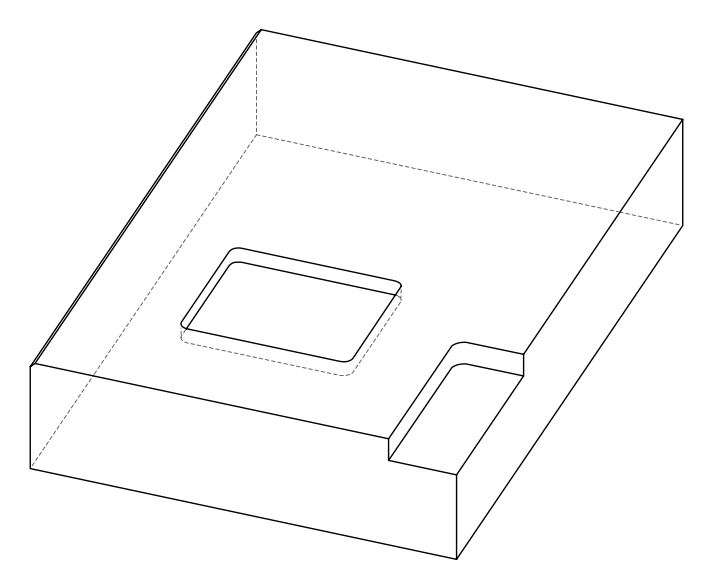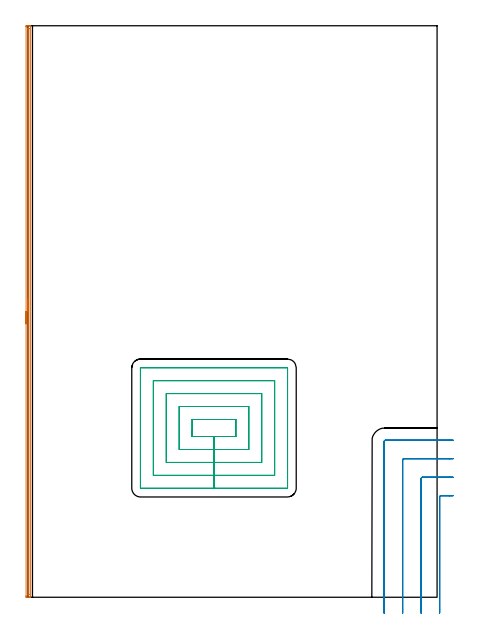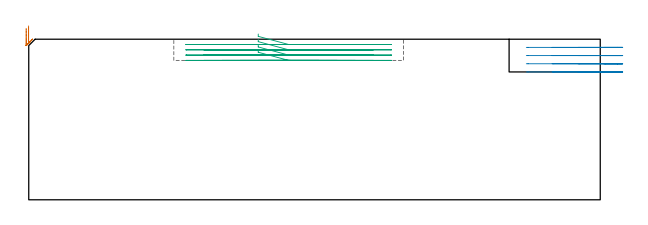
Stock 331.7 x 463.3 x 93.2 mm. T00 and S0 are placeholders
(PLAN: 3 operations, 2 tool changes, 24.2 min)
(1 AREA_MILL | FG_CHAMFER_SURFACE | UGT0205_001 | 7.57 min | 3171 mm3)
(2 MILL_CORNER_NOTCH_RECTANGULAR | CORNER_NOTCH_RECTANGULAR | UGT0201_104 | Follow Part, ap 5, ae 75% | 5.27 min | 137512 mm3)
(3 MILL_RECTANGULAR_POCKET | POCKET_RECTANGULAR_STRAIGHT | UGT0201_103 | Follow Part, ap 3.5, ae 75% | 11.38 min | 182801 mm3)
(TOOL UGT0205_001 | Chamfer Mill 20 x 3 x 45 deg. | D20 FL50 Z2)
(TOOL UGT0201_104 | End Mill 20 mm | D20 FL22 Z2)
(TOOL UGT0201_103 | End Mill 14 mm | D14 FL19 Z2)
(OP 1 AREA_MILL)
G17 G21 G94 G90
T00 M6
G54
G17 G0 G90 X-1.5 Y221.65 S1061 M3
G43 Z103.2 H0
Z99.5
G94 G1 Y221.688 Z98.628 F250.
Y221.802 Z97.763
Y221.991 Z96.912
Y222.253 Z96.08
Y222.587 Z95.274
Y222.99 Z94.5
Y223.458 Z93.764
Y223.99 Z93.072
Y224.579 Z92.429
Y225.222 Z91.84
Y225.914 Z91.308
Y226.65 Z90.84
Y227.424 Z90.437
Y228.23 Z90.103
Y229.062 Z89.841
Y229.913 Z89.652
Y230.778 Z89.538
Y231.65 Z89.5
Y462.308
X-1.499 Y462.677 Z89.501
X-1.493 Y463.195 Z89.503
X-1.491 Y463.291 Z89.505
X-0.98 Y463.299 Z90.015
X0.448 Y463.298 Z91.444
X0.793 Y463.297 Z91.788
X1.799 Y463.296 Z92.798
X2.136 Y463.286 Z93.128
X2.173 Y463.277 Z93.166
X2.197 Y463.268 Z93.189
X2.2 Y463.124 Z93.2
Y0.176
X2.197 Y0.01 Z93.188
X2.171 Y0.008 Z93.162
X1.789 Y0. Z92.789
X1.493 Z92.492
X0.793 Z91.788
X-0.443 Z90.554
X-0.98 Y0.002 Z90.015
X-1.226 Y0.004 Z89.769
X-1.491 Y0.008 Z89.505
X-1.493 Y0.105 Z89.503
X-1.498 Y0.623 Z89.502
X-1.5 Y1.148 Z89.5
Y231.65
X-0.086 Z90.914
Y460.875
X-0.085 Y461.109 Z90.915
X-0.083 Y461.219 Z90.917
X-0.079 Y461.272 Z90.921
X-0.077 Y461.288 Z90.923
X-0.055 Y461.29 Z90.945
X0.147 Y461.295 Z91.147
X0.389 Y461.297 Z91.389
X0.647 Y461.294 Z91.647
X0.759 Y461.289 Z91.759
X0.777 Y461.287 Z91.777
X0.779 Y461.272 Z91.779
X0.783 Y461.22 Z91.783
X0.785 Y461.112 Z91.785
X0.786 Y460.897 Z91.786
X0.785 Y2.187 Z91.785
X0.784 Y2.077 Z91.784
X0.781 Y2.023 Z91.781
X0.78 Y2.016 Z91.78
X0.765 Y2.01 Z91.765
X0.69 Y2.006 Z91.69
X0.313 Y2.001 Z91.313
X0.053 Y2.004 Z91.053
X-0.061 Y2.008 Z90.939
X-0.079 Y2.01 Z90.921
X-0.081 Y2.028 Z90.919
X-0.083 Y2.08 Z90.917
X-0.085 Y2.188 Z90.915
X-0.086 Y231.65 Z90.914
Y232.522 Z90.952
Y233.386 Z91.066
Y234.238 Z91.255
Y235.07 Z91.517
Y235.876 Z91.851
Y236.65 Z92.254
Y237.386 Z92.723
Y238.078 Z93.254
Y238.721 Z93.843
Y239.31 Z94.486
Y239.841 Z95.178
Y240.31 Z95.914
Y240.713 Z96.688
Y241.047 Z97.494
Y241.309 Z98.326
Y241.498 Z99.178
Y241.612 Z100.043
Y241.65 Z100.914
G0 Z103.2
M5
M2
(OP 2 MILL_CORNER_NOTCH_RECTANGULAR)
G17 G21 G94 G90
T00 M6
G54
G17 G0 G90 X344.7 Y82.3 S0 M3
G43 Z103.2 H0
Z88.45
G94 G1 X341.7 F250.
X334.794 F500.
G3 X333.8 Y81.306 R1.
G1 Y-9.777
Y-12.777 F250.
G0 Z103.2
X344.7 Y97.3
Z88.45
G1 X341.7
X319.794 F500.
G3 X318.8 Y96.306 R1.
G1 Y-10.
Y-13. F250.
G0 Z103.2
X344.7 Y112.3
Z88.45
G1 X341.7
X304.795 F500.
G3 X303.8 Y111.305 R1.
G1 Y-10.
Y-13. F250.
G0 Z103.2
X344.7 Y127.3
Z88.45
G1 X341.7
X289.795 F500.
G3 X288.8 Y126.305 R1.
G1 Y-10.
Y-13. F250.
G0 Z103.2
X344.7 Y82.3
Z83.7
G1 X341.7
X334.794 F500.
G3 X333.8 Y81.306 R1.
G1 Y-9.777
Y-12.777 F250.
G0 Z103.2
X344.7 Y97.3
Z83.7
G1 X341.7
X319.794 F500.
G3 X318.8 Y96.306 R1.
G1 Y-10.
Y-13. F250.
G0 Z103.2
X344.7 Y112.3
Z83.7
G1 X341.7
X304.795 F500.
G3 X303.8 Y111.305 R1.
G1 Y-10.
Y-13. F250.
G0 Z103.2
X344.7 Y127.3
Z83.7
G1 X341.7
X289.795 F500.
G3 X288.8 Y126.305 R1.
G1 Y-10.
Y-13. F250.
G0 Z103.2
X344.7 Y82.3
Z78.95
G1 X341.7
X334.794 F500.
G3 X333.8 Y81.306 R1.
G1 Y-9.777
Y-12.777 F250.
G0 Z103.2
X344.7 Y97.3
Z78.95
G1 X341.7
X319.794 F500.
G3 X318.8 Y96.306 R1.
G1 Y-10.
Y-13. F250.
G0 Z103.2
X344.7 Y112.3
Z78.95
G1 X341.7
X304.795 F500.
G3 X303.8 Y111.305 R1.
G1 Y-10.
Y-13. F250.
G0 Z103.2
X344.7 Y127.3
Z78.95
G1 X341.7
X289.795 F500.
G3 X288.8 Y126.305 R1.
G1 Y-10.
Y-13. F250.
G0 Z103.2
X344.7 Y82.3
Z74.2
G1 X341.7
X334.794 F500.
G3 X333.8 Y81.306 R1.
G1 Y-9.777
Y-12.777 F250.
G0 Z103.2
X344.7 Y97.3
Z74.2
G1 X341.7
X319.794 F500.
G3 X318.8 Y96.306 R1.
G1 Y-10.
Y-13. F250.
G0 Z103.2
X344.7 Y112.3
Z74.2
G1 X341.7
X304.795 F500.
G3 X303.8 Y111.305 R1.
G1 Y-10.
Y-13. F250.
G0 Z103.2
X344.7 Y127.3
Z74.2
G1 X341.7
X289.795 F500.
G3 X288.8 Y126.305 R1.
G1 Y-10.
Y-13. F250.
G0 Z103.2
M5
M2
(OP 3 MILL_RECTANGULAR_POCKET)
G17 G21 G94 G90
T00 M6
G54
G17 G0 G90 X133.2 Y135.322 S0 M3
G43 Z103.2 H0
Z96.2
G94 G1 Y130.3 Z94.854 F250.
X150.85 Z90.125
X168.5 F500.
Y144.1
X133.2
Y130.3
X150.85
Y119.8
X179.
Y154.6
X122.7
Y119.8
X150.85
Y109.3
X189.5
Y165.1
X112.2
Y109.3
X150.85
Y98.8
X200.
Y175.6
X101.7
Y98.8
X150.85
Y88.3
X210.3
G3 X210.5 Y88.5 R0.2
G1 Y185.9
G3 X210.3 Y186.1 R0.2
G1 X91.4
G3 X91.2 Y185.9 R0.2
G1 Y88.5
G3 X91.4 Y88.3 R0.2
G1 X150.85
X151.85
G0 X133.2 Y135.322 Z93.125
G1 Y130.3 Z91.779 F250.
X150.85 Z87.05
X168.5 F500.
Y144.1
X133.2
Y130.3
X150.85
Y119.8
X179.
Y154.6
X122.7
Y119.8
X150.85
Y109.3
X189.5
Y165.1
X112.2
Y109.3
X150.85
Y98.8
X200.
Y175.6
X101.7
Y98.8
X150.85
Y88.3
X210.3
G3 X210.5 Y88.5 R0.2
G1 Y185.9
G3 X210.3 Y186.1 R0.2
G1 X91.4
G3 X91.2 Y185.9 R0.2
G1 Y88.5
G3 X91.4 Y88.3 R0.2
G1 X150.85
X151.85
G0 X133.2 Y135.322 Z90.05
G1 Y130.3 Z88.704 F250.
X150.85 Z83.975
X168.5 F500.
Y144.1
X133.2
Y130.3
X150.85
Y119.8
X179.
Y154.6
X122.7
Y119.8
X150.85
Y109.3
X189.5
Y165.1
X112.2
Y109.3
X150.85
Y98.8
X200.
Y175.6
X101.7
Y98.8
X150.85
Y88.3
X210.3
G3 X210.5 Y88.5 R0.2
G1 Y185.9
G3 X210.3 Y186.1 R0.2
G1 X91.4
G3 X91.2 Y185.9 R0.2
G1 Y88.5
G3 X91.4 Y88.3 R0.2
G1 X150.85
X151.85
G0 X133.2 Y135.322 Z86.975
G1 Y130.3 Z85.629 F250.
X150.85 Z80.9
X168.5 F500.
Y144.1
X133.2
Y130.3
X150.85
Y119.8
X179.
Y154.6
X122.7
Y119.8
X150.85
Y109.3
X189.5
Y165.1
X112.2
Y109.3
X150.85
Y98.8
X200.
Y175.6
X101.7
Y98.8
X150.85
Y88.3
X210.3
G3 X210.5 Y88.5 R0.2
G1 Y185.9
G3 X210.3 Y186.1 R0.2
G1 X91.4
G3 X91.2 Y185.9 R0.2
G1 Y88.5
G3 X91.4 Y88.3 R0.2
G1 X150.85
X151.85
G0 Z103.2
M5
M2
